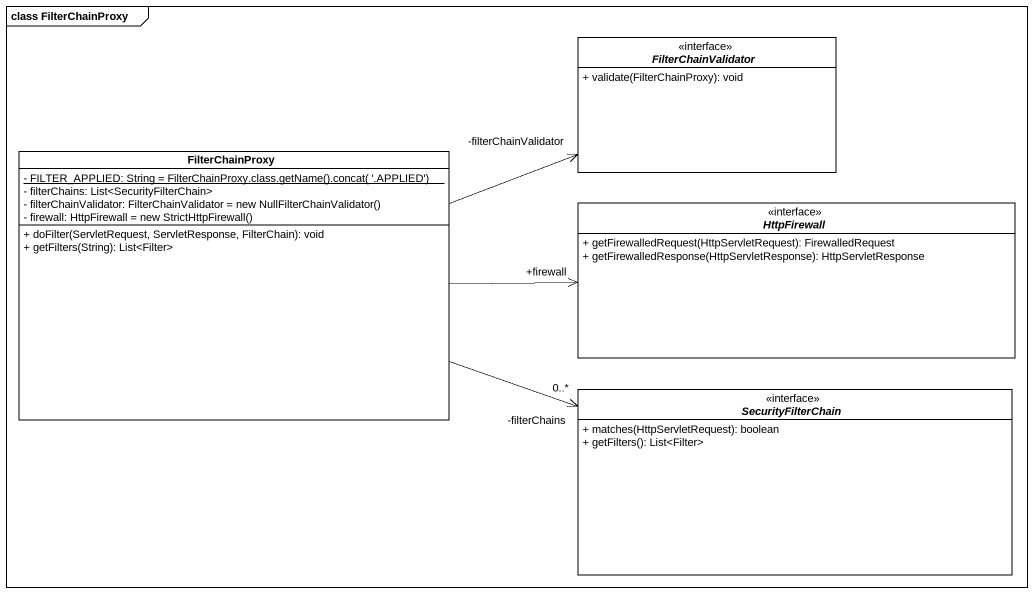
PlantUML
@startuml
mainframe class FilterChainProxy
hide circle
hide empty members
skinparam classAttributeIconSize 0
interface FilterChainValidator {
  + validate(FilterChainProxy): void
}
class FilterChainProxy {
  {static} {field} - FILTER_APPLIED: String = FilterChainProxy.class.getName().concat( '.APPLIED')
  - filterChains: List<SecurityFilterChain>
  {field} - filterChainValidator: FilterChainValidator = new NullFilterChainValidator()
  {field} - firewall: HttpFirewall = new StrictHttpFirewall()
  + doFilter(ServletRequest, ServletResponse, FilterChain): void
  + getFilters(String): List<Filter>
}
interface HttpFirewall {
  + getFirewalledRequest(HttpServletRequest): FirewalledRequest
  + getFirewalledResponse(HttpServletResponse): HttpServletResponse
}
interface SecurityFilterChain {
  + matches(HttpServletRequest): boolean
  + getFilters(): List<Filter>
}
FilterChainProxy -right-> "-filterChainValidator" FilterChainValidator
FilterChainProxy -right-> "+firewall" HttpFirewall
FilterChainProxy -right-> "-filterChains\n0..*" SecurityFilterChain
@enduml
